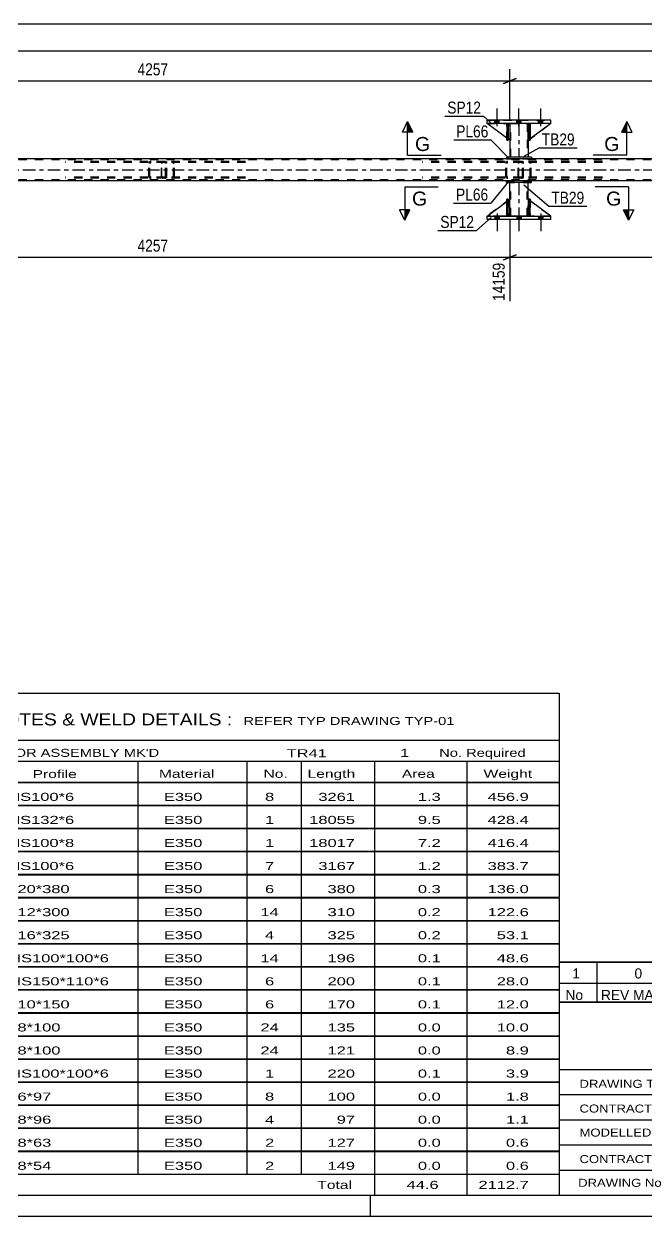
# Model space of a CAD drawing. Header units: millimetres. Extents: x 0 to 841, y 0 to 594.
# Drawn here: x 548.3 to 696.8, y 0 to 284.4 of the extents above; entities that cross this region are included whole.
import ezdxf

# ---------------------------------------------------------------- set-up
doc = ezdxf.new("R2010")
doc.units = ezdxf.units.MM
doc.linetypes.add('DXK_LINE_DOT2', pattern=[3.9198, 1.9599, -1.9599])
doc.linetypes.add('DXK_LINE_DOT3', pattern=[5.9187, 2.979, -0.9799, 0.9799, -0.9799])
doc.styles.add('Arial', font='ARIAL.TTF', dxfattribs={"height": 0.2})
doc.styles.add('Arial Narrow', font='ARIALN.TTF', dxfattribs={"height": 0.2})

# ---------------------------------------------------------------- blocks, each defined once
blk = doc.blocks.new('Unknown-247343380-1135 - 18088')
at = {"color": 5, "linetype": 'Continuous'}
for p, q in [((5, 5), (836, 5)), ((631, 0), (631, 5)), ((0, 0), (841, 0))]:
    blk.add_line(p, q, dxfattribs=at)
blk = doc.blocks.new('Part-247343380-4168 - 4156')
at = {"color": 7, "linetype": 'DXK_LINE_DOT2'}
for p, q in [((581.89, 251.59), (558.27, 251.59)), ((581.89, 251.35), (558.27, 251.35)), ((578.19, 251.29), (578.15, 251.11)), ((578.15, 248.07), (578.15, 251.11)), ((578.4, 251.11), (578.42, 251.2)), ((578.4, 248.07), (578.4, 251.11)), ((578.42, 251.2), (578.48, 251.28)), ((578.66, 251.59), (578.46, 251.55)), ((578.48, 251.28), (578.56, 251.33)), ((578.56, 251.33), (578.66, 251.35)), ((582.09, 251.55), (581.89, 251.59)), ((581.89, 251.35), (581.99, 251.33)), ((581.99, 251.33), (582.07, 251.28)), ((582.07, 251.28), (582.13, 251.2)), ((582.13, 251.2), (582.15, 251.11)), ((582.15, 248.07), (582.15, 251.11)), ((582.41, 251.11), (582.37, 251.29)), ((582.41, 248.07), (582.41, 251.11)), ((581.89, 247.83), (558.27, 247.83)), ((581.89, 247.59), (558.27, 247.59)), ((578.15, 248.07), (578.19, 247.89)), ((578.42, 247.98), (578.4, 248.07)), ((578.48, 247.9), (578.42, 247.98)), ((578.46, 247.63), (578.66, 247.59)), ((578.56, 247.85), (578.48, 247.9)), ((578.66, 247.83), (578.56, 247.85)), ((581.99, 247.85), (581.89, 247.83)), ((581.89, 247.59), (582.09, 247.63)), ((582.07, 247.9), (581.99, 247.85)), ((582.13, 247.98), (582.07, 247.9)), ((582.15, 248.07), (582.13, 247.98)), ((582.37, 247.89), (582.41, 248.07))]:
    blk.add_line(p, q, dxfattribs=at)
for centre, start, end in [((578.64, 251.09), 110.7583, 155.68), ((581.91, 251.09), 24.32, 69.2417), ((578.64, 248.09), 204.32, 249.2417), ((581.91, 248.09), 290.7583, 335.68)]:
    blk.add_arc(centre, 0.496, start, end, dxfattribs=at)
blk = doc.blocks.new('Part-247343380-4354 - 4156')
at = {"color": 7, "linetype": 'DXK_LINE_DOT2'}
for p, q in [((664.23, 256.63), (658.83, 260.63)), ((658.83, 260.63), (663.63, 260.63)), ((663.63, 260.63), (664.23, 260.03)), ((664.23, 260.03), (664.23, 256.63))]:
    blk.add_line(p, q, dxfattribs=at)
blk = doc.blocks.new('Part-247343380-4169 - 4156')
at = {"color": 7, "linetype": 'DXK_LINE_DOT2'}
for p, q in [((581.16, 251.29), (581.14, 251.11)), ((581.14, 248.07), (581.14, 251.11)), ((581.22, 251.45), (581.16, 251.29)), ((581.31, 251.55), (581.22, 251.45)), ((581.28, 251.11), (581.29, 251.2)), ((581.28, 248.07), (581.28, 251.11)), ((581.29, 251.2), (581.32, 251.28)), ((581.41, 251.59), (581.31, 251.55)), ((581.32, 251.28), (581.36, 251.33)), ((581.36, 251.33), (581.41, 251.35)), ((601.21, 251.59), (581.41, 251.59)), ((601.21, 251.35), (581.41, 251.35)), ((582.41, 251.35), (582.41, 251.59)), ((583.94, 251.55), (583.75, 251.59)), ((583.75, 251.35), (583.84, 251.33)), ((583.84, 251.33), (583.93, 251.28)), ((583.93, 251.28), (583.98, 251.2)), ((583.98, 251.2), (584, 251.11)), ((584, 248.07), (584, 251.11)), ((584.25, 251.11), (584.21, 251.29)), ((584.25, 248.07), (584.25, 251.11)), ((581.14, 248.07), (581.16, 247.89)), ((581.16, 247.89), (581.22, 247.73)), ((581.22, 247.73), (581.31, 247.63)), ((581.29, 247.98), (581.28, 248.07)), ((581.32, 247.9), (581.29, 247.98)), ((581.31, 247.63), (581.41, 247.59)), ((581.36, 247.85), (581.32, 247.9)), ((581.41, 247.83), (581.36, 247.85)), ((601.21, 247.83), (581.41, 247.83)), ((601.21, 247.59), (581.41, 247.59)), ((582.41, 247.59), (582.41, 247.83)), ((583.84, 247.85), (583.75, 247.83)), ((583.75, 247.59), (583.94, 247.63)), ((583.93, 247.9), (583.84, 247.85)), ((583.98, 247.98), (583.93, 247.9)), ((584, 248.07), (583.98, 247.98)), ((584.21, 247.89), (584.25, 248.07))]:
    blk.add_line(p, q, dxfattribs=at)
for centre, start, end in [((583.76, 251.1), 23.8494, 68.8059), ((583.76, 248.09), 291.1941, 336.1506)]:
    blk.add_arc(centre, 0.492, start, end, dxfattribs=at)
blk = doc.blocks.new('Part-247343380-4170 - 4156')
at = {"color": 7, "linetype": 'DXK_LINE_DOT2'}
for p, q in [((667.03, 251.59), (643.4, 251.59)), ((667.03, 251.35), (643.4, 251.35)), ((663.32, 251.29), (663.28, 251.11)), ((663.28, 248.07), (663.28, 251.11)), ((663.54, 251.11), (663.56, 251.2)), ((663.54, 248.07), (663.54, 251.11)), ((663.56, 251.2), (663.61, 251.28)), ((663.79, 251.59), (663.6, 251.55)), ((663.61, 251.28), (663.7, 251.33)), ((663.7, 251.33), (663.79, 251.35)), ((667.22, 251.55), (667.03, 251.59)), ((667.03, 251.35), (667.13, 251.33)), ((667.13, 251.33), (667.21, 251.28)), ((667.21, 251.28), (667.26, 251.2)), ((667.26, 251.2), (667.28, 251.11)), ((667.28, 248.07), (667.28, 251.11)), ((667.54, 251.11), (667.5, 251.29)), ((667.54, 248.07), (667.54, 251.11)), ((667.03, 247.83), (643.4, 247.83)), ((667.03, 247.59), (643.4, 247.59)), ((663.28, 248.07), (663.32, 247.89)), ((663.56, 247.98), (663.54, 248.07)), ((663.61, 247.9), (663.56, 247.98)), ((663.6, 247.63), (663.79, 247.59)), ((663.7, 247.85), (663.61, 247.9)), ((663.79, 247.83), (663.7, 247.85)), ((667.13, 247.85), (667.03, 247.83)), ((667.03, 247.59), (667.22, 247.63)), ((667.21, 247.9), (667.13, 247.85)), ((667.26, 247.98), (667.21, 247.9)), ((667.28, 248.07), (667.26, 247.98)), ((667.5, 247.89), (667.54, 248.07))]:
    blk.add_line(p, q, dxfattribs=at)
for centre, start, end in [((663.77, 251.09), 110.7583, 155.68), ((667.05, 251.09), 24.32, 69.2417), ((663.77, 248.09), 204.32, 249.2417), ((667.05, 248.09), 290.7583, 335.68)]:
    blk.add_arc(centre, 0.496, start, end, dxfattribs=at)
blk = doc.blocks.new('Part-247343380-4364 - 4156')
at = {"color": 2, "linetype": 'Continuous'}
for p, q in [((658.83, 238.55), (658.83, 238.55)), ((658.83, 237.75), (658.83, 238.55)), ((658.83, 238.55), (674.03, 238.55)), ((658.83, 237.75), (658.83, 237.75)), ((674.03, 237.75), (658.83, 237.75)), ((674.03, 238.55), (674.03, 238.55)), ((674.03, 237.75), (674.03, 238.55)), ((674.03, 237.75), (674.03, 237.75))]:
    blk.add_line(p, q, dxfattribs=at)
at = {"color": 7, "linetype": 'DXK_LINE_DOT2'}
for p, q in [((674.03, 238.55), (658.83, 238.55)), ((674.03, 237.75), (658.83, 237.75))]:
    blk.add_line(p, q, dxfattribs=at)
blk = doc.blocks.new('Part-247343380-4171 - 4156')
at = {"color": 7, "linetype": 'DXK_LINE_DOT2'}
for p, q in [((666.3, 251.29), (666.28, 251.11)), ((666.28, 248.07), (666.28, 251.11)), ((666.36, 251.45), (666.3, 251.29)), ((666.44, 251.55), (666.36, 251.45)), ((666.41, 251.11), (666.42, 251.2)), ((666.41, 248.07), (666.41, 251.11)), ((666.42, 251.2), (666.45, 251.28)), ((666.55, 251.59), (666.44, 251.55)), ((666.45, 251.28), (666.5, 251.33)), ((666.5, 251.33), (666.55, 251.35)), ((686.34, 251.59), (666.55, 251.59)), ((686.34, 251.35), (666.55, 251.35)), ((667.54, 251.35), (667.54, 251.59)), ((669.07, 251.55), (668.88, 251.59)), ((668.88, 251.35), (668.98, 251.33)), ((668.98, 251.33), (669.06, 251.28)), ((669.06, 251.28), (669.11, 251.2)), ((669.11, 251.2), (669.13, 251.11)), ((669.13, 248.07), (669.13, 251.11)), ((669.38, 251.11), (669.35, 251.29)), ((669.38, 248.07), (669.38, 251.11)), ((666.28, 248.07), (666.3, 247.89)), ((666.3, 247.89), (666.36, 247.73)), ((666.36, 247.73), (666.44, 247.63)), ((666.42, 247.98), (666.41, 248.07)), ((666.45, 247.9), (666.42, 247.98)), ((666.44, 247.63), (666.55, 247.59)), ((666.5, 247.85), (666.45, 247.9)), ((666.55, 247.83), (666.5, 247.85)), ((686.34, 247.83), (666.55, 247.83)), ((686.34, 247.59), (666.55, 247.59)), ((667.54, 247.59), (667.54, 247.83)), ((668.98, 247.85), (668.88, 247.83)), ((668.88, 247.59), (669.07, 247.63)), ((669.06, 247.9), (668.98, 247.85)), ((669.11, 247.98), (669.06, 247.9)), ((669.13, 248.07), (669.11, 247.98)), ((669.35, 247.89), (669.38, 248.07))]:
    blk.add_line(p, q, dxfattribs=at)
for centre, start, end in [((668.9, 251.1), 23.8494, 68.8059), ((668.9, 248.09), 291.1941, 336.1506)]:
    blk.add_arc(centre, 0.492, start, end, dxfattribs=at)
blk = doc.blocks.new('Part-247343380-4352 - 4156')
at = {"color": 7, "linetype": 'DXK_LINE_DOT2'}
for p, q in [((669.23, 260.63), (668.63, 260.03)), ((668.63, 256.63), (674.03, 260.63)), ((668.63, 260.03), (669.23, 260.63)), ((668.63, 260.03), (668.63, 256.63)), ((668.63, 260.03), (668.63, 260.03)), ((668.63, 260.03), (668.63, 256.63)), ((674.03, 260.63), (669.23, 260.63))]:
    blk.add_line(p, q, dxfattribs=at)
blk = doc.blocks.new('Bolt-247343380-4400 - 4156')
at = {"linetype": 'Continuous'}
for points in [[(660.71, 237.75), (661.75, 237.75), (661.75, 238.55), (660.71, 238.55)], [(660.71, 237.75), (661.75, 237.75), (661.75, 238.55), (660.71, 238.55)], [(660.71, 237.75), (661.75, 237.75), (661.75, 238.55), (660.71, 238.55)], [(665.91, 237.75), (666.95, 237.75), (666.95, 238.55), (665.91, 238.55)], [(665.91, 237.75), (666.95, 237.75), (666.95, 238.55), (665.91, 238.55)], [(671.11, 237.75), (672.15, 237.75), (672.15, 238.55), (671.11, 238.55)], [(671.11, 237.75), (672.15, 237.75), (672.15, 238.55), (671.11, 238.55)], [(671.11, 237.75), (672.15, 237.75), (672.15, 238.55), (671.11, 238.55)]]:
    blk.add_hatch(color=1, dxfattribs=at).paths.add_polyline_path(points)
at = {"color": 1, "linetype": 'Continuous'}
for p, q in [((661.23, 239.15), (661.23, 234.95)), ((661.23, 239.15), (661.23, 234.95)), ((661.23, 239.15), (661.23, 234.95)), ((666.43, 239.15), (666.43, 234.95)), ((666.43, 239.15), (666.43, 234.95)), ((671.63, 239.15), (671.63, 234.95)), ((671.63, 239.15), (671.63, 234.95)), ((671.63, 239.15), (671.63, 234.95)), ((660.71, 238.55), (660.71, 237.75)), ((660.71, 238.55), (660.71, 237.75)), ((660.71, 238.55), (660.71, 237.75)), ((661.75, 238.55), (661.75, 237.75)), ((661.75, 238.55), (661.75, 237.75)), ((661.75, 238.55), (661.75, 237.75)), ((665.91, 238.55), (665.91, 237.75)), ((665.91, 238.55), (665.91, 237.75)), ((666.95, 238.55), (666.95, 237.75)), ((666.95, 238.55), (666.95, 237.75)), ((671.11, 238.55), (671.11, 237.75)), ((671.11, 238.55), (671.11, 237.75)), ((671.11, 238.55), (671.11, 237.75)), ((672.15, 238.55), (672.15, 237.75)), ((672.15, 238.55), (672.15, 237.75)), ((672.15, 238.55), (672.15, 237.75))]:
    blk.add_line(p, q, dxfattribs=at)
blk = doc.blocks.new('Part-247343380-4311 - 4156')
at = {"color": 2, "linetype": 'Continuous'}
for p, q in [((664.23, 242.55), (664.23, 246.55)), ((668.63, 242.55), (668.63, 246.55)), ((664.23, 238.55), (664.23, 239.15)), ((668.63, 239.15), (668.63, 238.55))]:
    blk.add_line(p, q, dxfattribs=at)
at = {"color": 7, "linetype": 'DXK_LINE_DOT2'}
for p, q in [((668.63, 246.55), (664.23, 246.55)), ((664.47, 238.55), (664.47, 246.55)), ((668.39, 238.55), (668.39, 246.55)), ((664.23, 239.15), (664.23, 242.55)), ((668.63, 239.15), (668.63, 242.55)), ((668.63, 238.55), (664.23, 238.55))]:
    blk.add_line(p, q, dxfattribs=at)
at = {"color": 7, "linetype": 'DXK_LINE_DOT3'}
blk.add_line((666.43, 246.55), (666.43, 238.55), dxfattribs=at)
blk = doc.blocks.new('Part-247343380-4316 - 4156')
at = {"color": 2, "linetype": 'Continuous'}
for p, q in [((663.43, 246.55), (663.43, 246.95)), ((669.43, 246.95), (663.43, 246.95)), ((663.43, 246.55), (663.43, 246.55)), ((669.43, 246.55), (663.43, 246.55)), ((669.43, 246.55), (669.43, 246.95)), ((669.43, 246.55), (669.43, 246.55))]:
    blk.add_line(p, q, dxfattribs=at)
at = {"color": 7, "linetype": 'DXK_LINE_DOT2'}
for p, q in [((663.43, 246.95), (669.43, 246.95)), ((663.43, 246.55), (669.43, 246.55))]:
    blk.add_line(p, q, dxfattribs=at)
blk = doc.blocks.new('Part-247343380-4321 - 4156')
at = {"color": 2, "linetype": 'Continuous'}
for p, q in [((663.43, 252.63), (663.43, 252.23)), ((669.43, 252.63), (663.43, 252.63)), ((663.43, 252.23), (663.43, 252.23)), ((669.43, 252.23), (663.43, 252.23)), ((669.43, 252.63), (669.43, 252.23)), ((669.43, 252.23), (669.43, 252.23))]:
    blk.add_line(p, q, dxfattribs=at)
at = {"color": 7, "linetype": 'DXK_LINE_DOT2'}
for p, q in [((669.43, 252.63), (663.43, 252.63)), ((663.43, 252.23), (669.43, 252.23))]:
    blk.add_line(p, q, dxfattribs=at)
blk = doc.blocks.new('Part-247343380-4326 - 4156')
at = {"color": 2, "linetype": 'Continuous'}
for p, q in [((664.23, 260.63), (664.23, 260.03)), ((668.63, 260.63), (668.63, 260.03)), ((664.23, 256.63), (664.23, 252.63)), ((668.63, 256.63), (668.63, 252.63))]:
    blk.add_line(p, q, dxfattribs=at)
at = {"color": 7, "linetype": 'DXK_LINE_DOT2'}
for p, q in [((664.23, 260.63), (668.63, 260.63)), ((664.23, 260.03), (664.23, 256.63)), ((664.47, 252.63), (664.47, 260.63)), ((668.39, 260.63), (668.39, 252.63)), ((668.63, 260.03), (668.63, 256.63)), ((668.63, 252.63), (664.23, 252.63))]:
    blk.add_line(p, q, dxfattribs=at)
at = {"color": 7, "linetype": 'DXK_LINE_DOT3'}
blk.add_line((666.43, 260.63), (666.43, 252.63), dxfattribs=at)
blk = doc.blocks.new('Part-247343380-4327 - 4156')
at = {"color": 2, "linetype": 'Continuous'}
for p, q in [((668.76, 238.55), (668.76, 242.55)), ((668.76, 242.55), (669.08, 242.55)), ((669.08, 238.55), (669.08, 242.55)), ((668.76, 238.55), (668.76, 238.55)), ((669.08, 238.55), (668.76, 238.55))]:
    blk.add_line(p, q, dxfattribs=at)
at = {"color": 7, "linetype": 'DXK_LINE_DOT2'}
for p, q in [((668.76, 242.55), (668.76, 239.15)), ((669.08, 239.15), (669.08, 242.55)), ((668.76, 239.15), (668.76, 238.55)), ((668.76, 239.15), (669.08, 239.15)), ((669.08, 238.55), (669.08, 239.15)), ((669.08, 238.55), (669.08, 238.55))]:
    blk.add_line(p, q, dxfattribs=at)
blk = doc.blocks.new('Part-247343380-4328 - 4156')
at = {"color": 2, "linetype": 'Continuous'}
for p, q in [((663.56, 238.55), (663.56, 242.55)), ((663.56, 242.55), (663.88, 242.55)), ((663.88, 238.55), (663.88, 242.55)), ((663.56, 238.55), (663.56, 238.55)), ((663.88, 238.55), (663.56, 238.55))]:
    blk.add_line(p, q, dxfattribs=at)
at = {"color": 7, "linetype": 'DXK_LINE_DOT2'}
for p, q in [((663.56, 242.55), (663.56, 239.15)), ((663.88, 239.15), (663.88, 242.55)), ((663.56, 239.15), (663.56, 238.55)), ((663.56, 239.15), (663.88, 239.15)), ((663.88, 238.55), (663.88, 239.15)), ((663.88, 238.55), (663.88, 238.55))]:
    blk.add_line(p, q, dxfattribs=at)
blk = doc.blocks.new('Part-247343380-4329 - 4156')
at = {"color": 7, "linetype": 'DXK_LINE_DOT2'}
for p, q in [((669.08, 242.55), (668.76, 242.55)), ((668.76, 239.15), (668.76, 242.55)), ((668.76, 242.46), (668.76, 238.55)), ((669.08, 242.55), (669.08, 239.15)), ((669.08, 238.55), (669.08, 242.55)), ((669.08, 239.15), (668.76, 239.15)), ((668.76, 238.55), (668.76, 239.15)), ((669.08, 239.15), (669.08, 238.55)), ((669.08, 238.55), (668.76, 238.55)), ((669.08, 238.55), (669.08, 238.55))]:
    blk.add_line(p, q, dxfattribs=at)
blk = doc.blocks.new('Part-247343380-4330 - 4156')
at = {"color": 7, "linetype": 'DXK_LINE_DOT2'}
for p, q in [((663.88, 242.55), (663.56, 242.55)), ((663.56, 239.15), (663.56, 242.55)), ((663.56, 238.55), (663.56, 242.55)), ((663.88, 242.55), (663.88, 239.15)), ((663.88, 238.55), (663.88, 242.55)), ((663.88, 239.15), (663.56, 239.15)), ((663.56, 238.55), (663.56, 239.15)), ((663.88, 239.15), (663.88, 238.55)), ((663.88, 238.55), (663.56, 238.55)), ((663.88, 238.55), (663.88, 238.55))]:
    blk.add_line(p, q, dxfattribs=at)
blk = doc.blocks.new('Part-247343380-4333 - 4156')
at = {"color": 2, "linetype": 'Continuous'}
for p, q in [((668.63, 242.55), (668.63, 242.55)), ((668.63, 242.55), (668.63, 239.15)), ((668.76, 242.46), (668.63, 242.55)), ((674.03, 238.55), (669.08, 242.22)), ((668.63, 239.15), (668.63, 239.15)), ((668.76, 239.03), (668.63, 239.15)), ((669.23, 238.55), (669.08, 238.71))]:
    blk.add_line(p, q, dxfattribs=at)
at = {"color": 7, "linetype": 'DXK_LINE_DOT2'}
for p, q in [((668.63, 239.15), (668.63, 242.55)), ((669.08, 242.22), (668.76, 242.46)), ((669.23, 238.55), (668.63, 239.15)), ((669.08, 238.71), (668.76, 239.03)), ((674.03, 238.55), (669.23, 238.55)), ((674.03, 238.55), (674.03, 238.55))]:
    blk.add_line(p, q, dxfattribs=at)
blk = doc.blocks.new('Part-247343380-4336 - 4156')
at = {"color": 7, "linetype": 'DXK_LINE_DOT2'}
for p, q in [((668.63, 239.15), (668.63, 242.55)), ((668.63, 242.55), (674.03, 238.55)), ((668.63, 242.55), (668.63, 239.15)), ((669.23, 238.55), (668.63, 239.15)), ((668.63, 239.15), (668.63, 239.15)), ((668.63, 239.15), (669.23, 238.55)), ((674.03, 238.55), (669.23, 238.55))]:
    blk.add_line(p, q, dxfattribs=at)
blk = doc.blocks.new('Part-247343380-4339 - 4156')
at = {"color": 2, "linetype": 'Continuous'}
for p, q in [((658.83, 238.55), (663.56, 242.05)), ((664.23, 242.55), (663.88, 242.29)), ((664.23, 239.15), (664.23, 242.55)), ((664.23, 239.15), (663.88, 238.8))]:
    blk.add_line(p, q, dxfattribs=at)
at = {"color": 7, "linetype": 'DXK_LINE_DOT2'}
for p, q in [((663.88, 242.29), (663.56, 242.05)), ((663.63, 238.55), (658.83, 238.55)), ((663.88, 238.8), (663.63, 238.55))]:
    blk.add_line(p, q, dxfattribs=at)
blk = doc.blocks.new('Part-247343380-4342 - 4156')
at = {"color": 7, "linetype": 'DXK_LINE_DOT2'}
for p, q in [((664.23, 242.55), (658.83, 238.55)), ((664.23, 239.15), (664.23, 242.55)), ((663.63, 238.55), (664.23, 239.15)), ((658.83, 238.55), (663.63, 238.55))]:
    blk.add_line(p, q, dxfattribs=at)
blk = doc.blocks.new('Part-247343380-4343 - 4156')
at = {"color": 2, "linetype": 'Continuous'}
for p, q in [((669.08, 260.63), (668.76, 260.63)), ((668.76, 260.63), (668.76, 256.63)), ((669.08, 260.63), (669.08, 260.63)), ((669.08, 260.63), (669.08, 256.63)), ((669.08, 256.63), (668.76, 256.63))]:
    blk.add_line(p, q, dxfattribs=at)
at = {"color": 7, "linetype": 'DXK_LINE_DOT2'}
for p, q in [((668.76, 260.03), (668.76, 260.63)), ((668.76, 260.63), (668.76, 260.63)), ((669.08, 260.03), (668.76, 260.03)), ((668.76, 260.03), (668.76, 256.63)), ((669.08, 260.03), (669.08, 260.63)), ((669.08, 260.63), (669.08, 260.63)), ((669.08, 260.63), (669.08, 260.63)), ((669.08, 256.63), (669.08, 260.03))]:
    blk.add_line(p, q, dxfattribs=at)
blk = doc.blocks.new('Part-247343380-4344 - 4156')
at = {"color": 2, "linetype": 'Continuous'}
for p, q in [((663.88, 260.63), (663.56, 260.63)), ((663.56, 260.63), (663.56, 256.63)), ((663.88, 260.63), (663.88, 260.63)), ((663.88, 260.63), (663.88, 256.63)), ((663.88, 256.63), (663.56, 256.63))]:
    blk.add_line(p, q, dxfattribs=at)
at = {"color": 7, "linetype": 'DXK_LINE_DOT2'}
for p, q in [((663.56, 260.03), (663.56, 260.63)), ((663.56, 260.63), (663.56, 260.63)), ((663.88, 260.03), (663.56, 260.03)), ((663.56, 260.03), (663.56, 256.63)), ((663.88, 260.03), (663.88, 260.63)), ((663.88, 260.63), (663.88, 260.63)), ((663.88, 260.63), (663.88, 260.63)), ((663.88, 256.63), (663.88, 260.03))]:
    blk.add_line(p, q, dxfattribs=at)
blk = doc.blocks.new('Part-247343380-4345 - 4156')
at = {"color": 7, "linetype": 'DXK_LINE_DOT2'}
for p, q in [((668.76, 260.03), (668.76, 260.63)), ((668.76, 260.63), (668.76, 260.63)), ((668.76, 260.63), (668.76, 256.63)), ((669.08, 260.63), (668.76, 260.63)), ((668.76, 256.63), (668.76, 260.03)), ((668.76, 260.03), (669.08, 260.03)), ((669.08, 260.03), (669.08, 260.63)), ((669.08, 256.63), (669.08, 260.63)), ((669.08, 260.03), (669.08, 256.63)), ((668.76, 256.63), (669.08, 256.63))]:
    blk.add_line(p, q, dxfattribs=at)
blk = doc.blocks.new('Part-247343380-4346 - 4156')
at = {"color": 7, "linetype": 'DXK_LINE_DOT2'}
for p, q in [((663.56, 260.03), (663.56, 260.63)), ((663.56, 260.63), (663.56, 260.63)), ((663.56, 260.63), (663.56, 256.63)), ((663.88, 260.63), (663.56, 260.63)), ((663.56, 256.63), (663.56, 260.03)), ((663.56, 260.03), (663.88, 260.03)), ((663.88, 260.03), (663.88, 260.63)), ((663.88, 256.63), (663.88, 260.63)), ((663.88, 260.03), (663.88, 256.63)), ((663.56, 256.63), (663.88, 256.63))]:
    blk.add_line(p, q, dxfattribs=at)
blk = doc.blocks.new('Part-247343380-4349 - 4156')
at = {"color": 7, "linetype": 'DXK_LINE_DOT2'}
for p, q in [((668.63, 260.03), (669.23, 260.63)), ((668.63, 256.63), (668.63, 260.03)), ((669.08, 260.48), (668.76, 260.16)), ((674.03, 260.63), (669.23, 260.63)), ((674.03, 260.63), (674.03, 260.63)), ((674.03, 260.63), (674.03, 260.63)), ((669.08, 256.96), (668.76, 256.73))]:
    blk.add_line(p, q, dxfattribs=at)
at = {"color": 2, "linetype": 'Continuous'}
for p, q in [((668.76, 260.16), (668.63, 260.03)), ((668.63, 260.03), (668.63, 256.63)), ((668.63, 260.03), (668.63, 260.03)), ((669.23, 260.63), (669.08, 260.48)), ((674.03, 260.63), (669.08, 256.96)), ((668.76, 256.73), (668.63, 256.63))]:
    blk.add_line(p, q, dxfattribs=at)
blk = doc.blocks.new('Part-247343380-4353 - 4156')
at = {"color": 2, "linetype": 'Continuous'}
for p, q in [((663.56, 257.13), (658.83, 260.63)), ((663.88, 260.39), (664.23, 260.03)), ((664.23, 260.03), (664.23, 256.63)), ((664.23, 256.63), (663.88, 256.89))]:
    blk.add_line(p, q, dxfattribs=at)
at = {"color": 7, "linetype": 'DXK_LINE_DOT2'}
for p, q in [((658.83, 260.63), (663.63, 260.63)), ((658.83, 260.63), (658.83, 260.63)), ((663.63, 260.63), (663.88, 260.39)), ((663.88, 256.89), (663.56, 257.13))]:
    blk.add_line(p, q, dxfattribs=at)
blk = doc.blocks.new('Part-247343380-4359 - 4156')
at = {"color": 2, "linetype": 'Continuous'}
for p, q in [((658.83, 261.43), (658.83, 261.43)), ((658.83, 260.63), (658.83, 261.43)), ((674.03, 261.43), (658.83, 261.43)), ((658.83, 260.63), (658.83, 260.63)), ((674.03, 260.63), (658.83, 260.63)), ((674.03, 261.43), (674.03, 261.43)), ((674.03, 260.63), (674.03, 261.43)), ((674.03, 260.63), (674.03, 260.63))]:
    blk.add_line(p, q, dxfattribs=at)
at = {"color": 7, "linetype": 'DXK_LINE_DOT2'}
for p, q in [((658.83, 261.43), (674.03, 261.43)), ((674.03, 260.63), (658.83, 260.63))]:
    blk.add_line(p, q, dxfattribs=at)
blk = doc.blocks.new('Part-247343380-4369 - 4156')
at = {"color": 7, "linetype": 'DXK_LINE_DOT2'}
for p, q in [((760.67, 251.99), (97.93, 251.99)), ((760.67, 247.19), (97.93, 247.19)), ((669.43, 246.95), (663.43, 246.95))]:
    blk.add_line(p, q, dxfattribs=at)
at = {"color": 2, "linetype": 'Continuous'}
for p, q in [((760.67, 252.23), (243.75, 252.23)), ((663.43, 246.95), (499.16, 246.95)), ((760.67, 246.95), (669.43, 246.95))]:
    blk.add_line(p, q, dxfattribs=at)
at = {"color": 7, "linetype": 'DXK_LINE_DOT3'}
blk.add_line((98.27, 249.59), (760.67, 249.59), dxfattribs=at)
blk = doc.blocks.new('Bolt-247343380-4399 - 4156')
at = {"linetype": 'Continuous'}
for points in [[(661.75, 261.43), (660.71, 261.43), (660.71, 260.63), (661.75, 260.63)], [(661.75, 261.43), (660.71, 261.43), (660.71, 260.63), (661.75, 260.63)], [(661.75, 261.43), (660.71, 261.43), (660.71, 260.63), (661.75, 260.63)], [(666.95, 261.43), (665.91, 261.43), (665.91, 260.63), (666.95, 260.63)], [(666.95, 261.43), (665.91, 261.43), (665.91, 260.63), (666.95, 260.63)], [(672.15, 261.43), (671.11, 261.43), (671.11, 260.63), (672.15, 260.63)], [(672.15, 261.43), (671.11, 261.43), (671.11, 260.63), (672.15, 260.63)], [(672.15, 261.43), (671.11, 261.43), (671.11, 260.63), (672.15, 260.63)]]:
    blk.add_hatch(color=1, dxfattribs=at).paths.add_polyline_path(points)
at = {"color": 1, "linetype": 'Continuous'}
for p, q in [((661.23, 260.03), (661.23, 264.23)), ((661.23, 260.03), (661.23, 264.23)), ((661.23, 260.03), (661.23, 264.23)), ((666.43, 260.03), (666.43, 264.23)), ((666.43, 260.03), (666.43, 264.23)), ((671.63, 260.03), (671.63, 264.23)), ((671.63, 260.03), (671.63, 264.23)), ((671.63, 260.03), (671.63, 264.23)), ((660.71, 260.63), (660.71, 261.43)), ((660.71, 260.63), (660.71, 261.43)), ((660.71, 260.63), (660.71, 261.43)), ((661.75, 260.63), (661.75, 261.43)), ((661.75, 260.63), (661.75, 261.43)), ((661.75, 260.63), (661.75, 261.43)), ((665.91, 260.63), (665.91, 261.43)), ((665.91, 260.63), (665.91, 261.43)), ((666.95, 260.63), (666.95, 261.43)), ((666.95, 260.63), (666.95, 261.43)), ((671.11, 260.63), (671.11, 261.43)), ((671.11, 260.63), (671.11, 261.43)), ((671.11, 260.63), (671.11, 261.43)), ((672.15, 260.63), (672.15, 261.43)), ((672.15, 260.63), (672.15, 261.43)), ((672.15, 260.63), (672.15, 261.43))]:
    blk.add_line(p, q, dxfattribs=at)
blk = doc.blocks.new('StraightDimension-247343380-4450 - 4156')
at = {"color": 7, "linetype": 'Continuous'}
for p, q in [((664.23, 261.63), (664.23, 273.62)), ((772.77, 253.23), (772.77, 273.62)), ((665.73, 271.37), (662.73, 270.17)), ((664.23, 270.77), (772.77, 270.77)), ((771.27, 270.17), (774.27, 271.37))]:
    blk.add_line(p, q, dxfattribs=at)
at = {"color": 0}
blk.add_wipeout([(722.76, 271.52), (722.76, 275.72), (714.25, 275.72), (714.25, 271.52)], dxfattribs=at)
at = {"color": 3, "style": 'Arial Narrow'}
blk.add_text('3896', height=2.863, dxfattribs=at).set_placement((714.85, 272.12))
blk = doc.blocks.new('StraightDimension-247343380-4443 - 4156')
at = {"color": 7, "linetype": 'Continuous'}
blk.add_line((96.63, 284.4), (773.41, 284.4), dxfattribs=at)
blk = doc.blocks.new('StraightDimension-247343380-4471 - 4156')
at = {"color": 7, "linetype": 'Continuous'}
for p, q in [((664.23, 261.63), (664.23, 273.62)), ((493.96, 270.77), (664.23, 270.77)), ((662.73, 270.17), (665.73, 271.37))]:
    blk.add_line(p, q, dxfattribs=at)
at = {"color": 0}
blk.add_wipeout([(583.35, 271.52), (583.35, 275.72), (574.84, 275.72), (574.84, 271.52)], dxfattribs=at)
at = {"color": 3, "style": 'Arial Narrow'}
blk.add_text('4257', height=2.863, dxfattribs=at).set_placement((575.44, 272.12))
blk = doc.blocks.new('StraightDimension-247343380-4480 - 4156')
at = {"color": 7, "linetype": 'Continuous'}
for p, q in [((664.23, 237.55), (664.23, 218.28)), ((493.96, 228.72), (664.23, 228.72)), ((662.73, 228.12), (665.73, 229.32))]:
    blk.add_line(p, q, dxfattribs=at)
at = {"color": 0}
blk.add_wipeout([(583.35, 229.47), (583.35, 233.67), (574.84, 233.67), (574.84, 229.47)], dxfattribs=at)
at = {"color": 0, "linetype": 'Continuous'}
blk.add_wipeout([(663.63, 228.02), (659.43, 228.02), (659.43, 217.68), (663.63, 217.68)], dxfattribs=at)
at = {"color": 3, "style": 'Arial Narrow'}
blk.add_text('4257', height=2.863, dxfattribs=at).set_placement((575.44, 230.07))
at = {"color": 3, "linetype": 'Continuous', "style": 'Arial Narrow'}
blk.add_text('14159', height=2.863, rotation=90.0002, dxfattribs=at).set_placement((663.03, 218.28))
blk = doc.blocks.new('StraightDimension-247343380-4486 - 4156')
at = {"color": 7, "linetype": 'Continuous'}
for p, q in [((772.77, 245.95), (772.77, 218.28)), ((664.23, 237.55), (664.23, 218.28)), ((665.73, 229.32), (662.73, 228.12)), ((664.23, 228.72), (772.77, 228.72)), ((771.27, 228.12), (774.27, 229.32))]:
    blk.add_line(p, q, dxfattribs=at)
at = {"color": 0}
blk.add_wipeout([(722.76, 229.47), (722.76, 233.67), (714.25, 233.67), (714.25, 229.47)], dxfattribs=at)
at = {"color": 0, "linetype": 'Continuous'}
blk.add_wipeout([(772.17, 228.02), (767.97, 228.02), (767.97, 217.68), (772.17, 217.68)], dxfattribs=at)
at = {"color": 3, "style": 'Arial Narrow'}
blk.add_text('3896', height=2.863, dxfattribs=at).set_placement((714.85, 230.07))
at = {"color": 3, "linetype": 'Continuous', "style": 'Arial Narrow'}
blk.add_text('18055', height=2.863, rotation=90.0002, dxfattribs=at).set_placement((771.57, 218.28))
blk = doc.blocks.new('StraightDimension-247343380-4515 - 4156')
at = {"color": 7, "linetype": 'Continuous'}
blk.add_line((97.26, 278), (772.77, 278), dxfattribs=at)
blk = doc.blocks.new('Unknown-247343380-35598 - 18088')
at = {"color": 7, "linetype": 'Continuous'}
for p, q in [((516, 124.75), (676, 124.75)), ((676, 124.75), (676, 113.5)), ((516, 113.5), (676, 113.5)), ((676, 113.5), (676, 108.5)), ((516, 108.5), (676, 108.5)), ((575.5, 108.5), (575.5, 103.5)), ((601.5, 108.5), (601.5, 103.5)), ((614.5, 108.5), (614.5, 103.5)), ((632, 108.5), (632, 103.5)), ((654, 108.5), (654, 103.5)), ((676, 108.5), (676, 103.5)), ((516, 103.5), (676, 103.5)), ((516, 103.45), (676, 103.45)), ((575.5, 103.5), (575.5, 98)), ((601.5, 103.5), (601.5, 98)), ((614.5, 103.5), (614.5, 98)), ((632, 103.5), (632, 98)), ((654, 103.5), (654, 98)), ((676, 103.45), (676, 98.05)), ((516, 98.05), (676, 98.05)), ((516, 97.95), (676, 97.95)), ((575.5, 98), (575.5, 92.5)), ((601.5, 98), (601.5, 92.5)), ((614.5, 98), (614.5, 92.5)), ((632, 98), (632, 92.5)), ((654, 98), (654, 92.5)), ((676, 97.95), (676, 92.55)), ((516, 92.55), (676, 92.55)), ((516, 92.45), (676, 92.45)), ((575.5, 92.5), (575.5, 87)), ((601.5, 92.5), (601.5, 87)), ((614.5, 92.5), (614.5, 87)), ((632, 92.5), (632, 87)), ((654, 92.5), (654, 87)), ((676, 92.45), (676, 87.05)), ((516, 87.05), (676, 87.05)), ((516, 86.95), (676, 86.95)), ((575.5, 87), (575.5, 81.5)), ((601.5, 87), (601.5, 81.5)), ((614.5, 87), (614.5, 81.5)), ((632, 87), (632, 81.5)), ((654, 87), (654, 81.5)), ((676, 86.95), (676, 81.55)), ((516, 81.55), (676, 81.55)), ((516, 81.45), (676, 81.45)), ((575.5, 81.5), (575.5, 76)), ((601.5, 81.5), (601.5, 76)), ((614.5, 81.5), (614.5, 76)), ((632, 81.5), (632, 76)), ((654, 81.5), (654, 76)), ((676, 81.45), (676, 76.05)), ((516, 76.05), (676, 76.05)), ((516, 75.95), (676, 75.95)), ((575.5, 76), (575.5, 70.5)), ((601.5, 76), (601.5, 70.5)), ((614.5, 76), (614.5, 70.5)), ((632, 76), (632, 70.5)), ((654, 76), (654, 70.5)), ((676, 75.95), (676, 70.55)), ((516, 70.55), (676, 70.55)), ((516, 70.45), (676, 70.45)), ((575.5, 70.5), (575.5, 65)), ((601.5, 70.5), (601.5, 65)), ((614.5, 70.5), (614.5, 65)), ((632, 70.5), (632, 65)), ((654, 70.5), (654, 65)), ((676, 70.45), (676, 65.05)), ((516, 65.05), (676, 65.05)), ((516, 64.95), (676, 64.95)), ((575.5, 65), (575.5, 59.5)), ((601.5, 65), (601.5, 59.5)), ((614.5, 65), (614.5, 59.5)), ((632, 65), (632, 59.5)), ((654, 65), (654, 59.5)), ((676, 64.95), (676, 59.55)), ((516, 59.55), (676, 59.55)), ((516, 59.45), (676, 59.45)), ((575.5, 59.5), (575.5, 54)), ((601.5, 59.5), (601.5, 54)), ((614.5, 59.5), (614.5, 54)), ((632, 59.5), (632, 54)), ((654, 59.5), (654, 54)), ((676, 59.45), (676, 54.05)), ((516, 54.05), (676, 54.05)), ((516, 53.95), (676, 53.95)), ((575.5, 54), (575.5, 48.5)), ((601.5, 54), (601.5, 48.5)), ((614.5, 54), (614.5, 48.5)), ((632, 54), (632, 48.5)), ((654, 54), (654, 48.5)), ((676, 53.95), (676, 48.55)), ((516, 48.55), (676, 48.55)), ((516, 48.45), (676, 48.45)), ((575.5, 48.5), (575.5, 43)), ((601.5, 48.5), (601.5, 43)), ((614.5, 48.5), (614.5, 43)), ((632, 48.5), (632, 43)), ((654, 48.5), (654, 43)), ((676, 48.45), (676, 43.05)), ((516, 43.05), (676, 43.05)), ((516, 42.95), (676, 42.95)), ((575.5, 43), (575.5, 37.5)), ((601.5, 43), (601.5, 37.5)), ((614.5, 43), (614.5, 37.5)), ((632, 43), (632, 37.5)), ((654, 43), (654, 37.5)), ((676, 42.95), (676, 37.55)), ((516, 37.55), (676, 37.55)), ((516, 37.45), (676, 37.45)), ((575.5, 37.5), (575.5, 32)), ((601.5, 37.5), (601.5, 32)), ((614.5, 37.5), (614.5, 32)), ((632, 37.5), (632, 32)), ((654, 37.5), (654, 32)), ((676, 37.45), (676, 32.05)), ((516, 32.05), (676, 32.05)), ((516, 31.95), (676, 31.95)), ((575.5, 32), (575.5, 26.5)), ((601.5, 32), (601.5, 26.5)), ((614.5, 32), (614.5, 26.5)), ((632, 32), (632, 26.5)), ((654, 32), (654, 26.5)), ((676, 31.95), (676, 26.55)), ((516, 26.55), (676, 26.55)), ((516, 26.45), (676, 26.45)), ((575.5, 26.5), (575.5, 21)), ((601.5, 26.5), (601.5, 21)), ((614.5, 26.5), (614.5, 21)), ((632, 26.5), (632, 21)), ((654, 26.5), (654, 21)), ((676, 26.45), (676, 21.05)), ((516, 21.05), (676, 21.05)), ((516, 20.95), (676, 20.95)), ((575.5, 21), (575.5, 15.5)), ((601.5, 21), (601.5, 15.5)), ((614.5, 21), (614.5, 15.5)), ((632, 21), (632, 15.5)), ((654, 21), (654, 15.5)), ((676, 20.95), (676, 15.55)), ((516, 15.55), (676, 15.55)), ((516, 15.45), (676, 15.45)), ((575.5, 15.5), (575.5, 10)), ((601.5, 15.5), (601.5, 10)), ((614.5, 15.5), (614.5, 10)), ((632, 15.5), (632, 10)), ((654, 15.5), (654, 10)), ((676, 15.45), (676, 10.05)), ((516, 10.05), (676, 10.05)), ((516, 10), (676, 10)), ((632, 10), (632, 5)), ((654, 10), (654, 5)), ((676, 10), (676, 5)), ((516, 5), (676, 5))]:
    blk.add_line(p, q, dxfattribs=at)
at = {"color": 7, "style": 'Arial Narrow'}
for s, height, width, p in [('GENERAL NOTES & WELD DETAILS :', 2.8633, 1.4, (517.15, 117.06)), ('REFER TYP DRAWING TYP-01', 1.9089, 1.6, (600.7, 117.16)), ("MATERIAL LIST FOR ASSEMBLY MK'D", 1.9089, 1.6, (517.15, 109.56)), ('TR41', 1.909, 1.794707, (611, 109.47)), ('1', 1.91, 1.794707, (638.08, 109.56)), ('No. Required', 1.9089, 1.6, (647.41, 109.56)), ('Profile', 1.909, 1.7, (550.41, 104.5)), ('Material', 1.909, 1.7, (580.54, 104.56)), ('No.', 1.909, 1.7, (605.5, 104.56)), ('Length', 1.909, 1.7, (616, 104.56)), ('Area', 1.909, 1.7, (638.5, 104.56)), ('Weight', 1.909, 1.7, (658, 104.56))]:
    blk.add_text(s, height=height, dxfattribs=dict(at, width=width)).set_placement(p)
at = {"color": 7, "linetype": 'Continuous', "style": 'Arial Narrow'}
for s, height, width, p in [('SHS100*6', 1.909, 1.794707, (542, 99.06)), ('E350', 1.909, 1.794707, (581.74, 99.06)), ('8', 1.91, 1.794707, (605.86, 99.06)), ('3261', 1.909, 1.794707, (618.58, 99.06)), ('1.3', 1.909, 1.794707, (642.32, 99.06)), ('456.9', 1.909, 1.794707, (658.96, 99.06)), ('SHS132*6', 1.909, 1.794707, (542, 93.56)), ('E350', 1.909, 1.794707, (581.74, 93.56)), ('1', 1.91, 1.794707, (605.86, 93.56)), ('18055', 1.909, 1.794707, (616.4, 93.56)), ('9.5', 1.909, 1.794707, (642.32, 93.56)), ('428.4', 1.909, 1.794707, (658.96, 93.56)), ('SHS100*8', 1.909, 1.794707, (542, 88.06)), ('E350', 1.909, 1.794707, (581.74, 88.06)), ('1', 1.91, 1.794707, (605.86, 88.06)), ('18017', 1.909, 1.794707, (616.4, 88.06)), ('7.2', 1.909, 1.794707, (642.32, 88.06)), ('416.4', 1.909, 1.794707, (658.96, 88.06)), ('SHS100*6', 1.909, 1.794707, (542, 82.56)), ('E350', 1.909, 1.794707, (581.74, 82.56)), ('7', 1.91, 1.794707, (605.86, 82.56)), ('3167', 1.909, 1.794707, (618.58, 82.56)), ('1.2', 1.909, 1.794707, (642.32, 82.56)), ('383.7', 1.909, 1.794707, (658.96, 82.56)), ('PL20*380', 1.909, 1.794707, (542, 77.06)), ('E350', 1.909, 1.794707, (581.74, 77.06)), ('6', 1.91, 1.794707, (605.86, 77.06)), ('380', 1.909, 1.794707, (620.77, 77.06)), ('0.3', 1.909, 1.794707, (642.32, 77.06)), ('136.0', 1.909, 1.794707, (658.96, 77.06)), ('PL12*300', 1.909, 1.794707, (542, 71.56)), ('E350', 1.909, 1.794707, (581.74, 71.56)), ('14', 1.909, 1.794707, (604.76, 71.56)), ('310', 1.909, 1.794707, (620.77, 71.56)), ('0.2', 1.909, 1.794707, (642.32, 71.56)), ('122.6', 1.909, 1.794707, (658.96, 71.56)), ('PL16*325', 1.909, 1.794707, (542, 66.06)), ('E350', 1.909, 1.794707, (581.74, 66.06)), ('4', 1.91, 1.794707, (605.86, 66.06)), ('325', 1.909, 1.794707, (620.77, 66.06)), ('0.2', 1.909, 1.794707, (642.32, 66.06)), ('53.1', 1.909, 1.794707, (661.14, 66.06)), ('RHS100*100*6', 1.9089, 1.794707, (542, 60.56)), ('E350', 1.909, 1.794707, (581.74, 60.56)), ('14', 1.909, 1.794707, (604.76, 60.56)), ('196', 1.909, 1.794707, (620.77, 60.56)), ('0.1', 1.909, 1.794707, (642.32, 60.56)), ('48.6', 1.909, 1.794707, (661.14, 60.56)), ('RHS150*110*6', 1.9089, 1.794707, (542, 55.06)), ('E350', 1.909, 1.794707, (581.74, 55.06)), ('6', 1.91, 1.794707, (605.86, 55.06)), ('200', 1.909, 1.794707, (620.77, 55.06)), ('0.1', 1.909, 1.794707, (642.32, 55.06)), ('28.0', 1.909, 1.794707, (661.14, 55.06)), ('PL10*150', 1.909, 1.794707, (542, 49.56)), ('E350', 1.909, 1.794707, (581.74, 49.56)), ('6', 1.91, 1.794707, (605.86, 49.56)), ('170', 1.909, 1.794707, (620.77, 49.56)), ('0.1', 1.909, 1.794707, (642.32, 49.56)), ('12.0', 1.909, 1.794707, (661.14, 49.56)), ('PL8*100', 1.909, 1.794707, (542, 44.06)), ('E350', 1.909, 1.794707, (581.74, 44.06)), ('24', 1.909, 1.794707, (604.76, 44.06)), ('135', 1.909, 1.794707, (620.77, 44.06)), ('0.0', 1.909, 1.794707, (642.32, 44.06)), ('10.0', 1.909, 1.794707, (661.14, 44.06)), ('PL8*100', 1.909, 1.794707, (542, 38.56)), ('E350', 1.909, 1.794707, (581.74, 38.56)), ('24', 1.909, 1.794707, (604.76, 38.56)), ('121', 1.909, 1.794707, (620.77, 38.56)), ('0.0', 1.909, 1.794707, (642.32, 38.56)), ('8.9', 1.909, 1.794707, (663.33, 38.56)), ('RHS100*100*6', 1.9089, 1.794707, (542, 33.06)), ('E350', 1.909, 1.794707, (581.74, 33.06)), ('1', 1.91, 1.794707, (605.86, 33.06)), ('220', 1.909, 1.794707, (620.77, 33.06)), ('0.1', 1.909, 1.794707, (642.32, 33.06)), ('3.9', 1.909, 1.794707, (663.33, 33.06)), ('PL6*97', 1.909, 1.794707, (542, 27.56)), ('E350', 1.909, 1.794707, (581.74, 27.56)), ('8', 1.91, 1.794707, (605.86, 27.56)), ('100', 1.909, 1.794707, (620.77, 27.56)), ('0.0', 1.909, 1.794707, (642.32, 27.56)), ('1.8', 1.909, 1.794707, (663.33, 27.56)), ('PL8*96', 1.909, 1.794707, (542, 22.06)), ('E350', 1.909, 1.794707, (581.74, 22.06)), ('4', 1.91, 1.794707, (605.86, 22.06)), ('97', 1.909, 1.794707, (622.96, 22.06)), ('0.0', 1.909, 1.794707, (642.32, 22.06)), ('1.1', 1.909, 1.794707, (663.33, 22.06)), ('PL8*63', 1.909, 1.794707, (542, 16.56)), ('E350', 1.909, 1.794707, (581.74, 16.56)), ('2', 1.91, 1.794707, (605.86, 16.56)), ('127', 1.909, 1.794707, (620.77, 16.56)), ('0.0', 1.909, 1.794707, (642.32, 16.56)), ('0.6', 1.909, 1.794707, (663.33, 16.56)), ('PL8*54', 1.909, 1.794707, (542, 11.06)), ('E350', 1.909, 1.794707, (581.74, 11.06)), ('2', 1.91, 1.794707, (605.86, 11.06)), ('149', 1.909, 1.794707, (620.77, 11.06)), ('0.0', 1.909, 1.794707, (642.32, 11.06)), ('0.6', 1.909, 1.794707, (663.33, 11.06)), ('Total', 1.909, 1.7, (618.33, 6.5)), ('44.6', 1.909, 1.794707, (639.64, 6.5)), ('2112.7', 1.909, 1.794707, (656.77, 6.5))]:
    blk.add_text(s, height=height, dxfattribs=dict(at, width=width)).set_placement(p)
blk = doc.blocks.new('Unknown-247343380-35597 - 18088')
at = {"color": 7, "linetype": 'Continuous'}
for p, q in [((676, 51.05), (676, 5)), ((676, 51.05), (836, 51.05)), ((676, 35), (836, 35)), ((676, 29), (836, 29)), ((676, 23), (836, 23)), ((676, 17), (836, 17)), ((676, 11), (818, 11)), ((676, 5), (836, 5))]:
    blk.add_line(p, q, dxfattribs=at)
at = {"color": 7, "style": 'Arial Narrow', "width": 1.425378}
for s, height, p in [('DRAWING TITLE', 1.9089, (680.88, 30.61)), ('CONTRACT', 1.909, (680.88, 24.71)), ('MODELLED BY', 1.9089, (680.88, 18.98)), ('CONTRACT NO', 1.9089, (680.88, 12.66)), ('DRAWING No', 1.909, (680.56, 7))]:
    blk.add_text(s, height=height, dxfattribs=at).set_placement(p)
blk = doc.blocks.new('Unknown-247343380-35600 - 18088')
at = {"color": 7, "linetype": 'Continuous'}
for p, q in [((676, 60.55), (836, 60.55)), ((836, 60.55), (676, 60.55)), ((676, 60.55), (676, 55.55)), ((685, 60.55), (685, 55.55)), ((676, 55.55), (836, 55.55)), ((676, 55.55), (676, 51.05)), ((676, 55.55), (836, 55.55)), ((685, 55.55), (685, 51.05)), ((836, 51.05), (676, 51.05))]:
    blk.add_line(p, q, dxfattribs=at)
at = {"color": 7, "linetype": 'Continuous', "style": 'Arial Narrow'}
for s, height, width, p in [('1', 2.39, 1.196471, (679.16, 56.7)), ('0', 2.39, 1.196471, (694, 56.7)), ('No', 2.386, 1.2, (677.54, 51.55)), ('REV MARK', 2.386, 1.2, (686, 51.55))]:
    blk.add_text(s, height=height, dxfattribs=dict(at, width=width)).set_placement(p)
blk = doc.blocks.new('Mark-247343380-4307 - 4156')
at = {"color": 0}
blk.add_wipeout([(682.01, 241.49), (682.01, 244.49), (674.16, 244.49), (674.16, 241.49)], dxfattribs=at)
blk.add_wipeout([(682.01, 241.49), (682.01, 244.49), (674.16, 244.49), (674.16, 241.49)], dxfattribs=at)
at = {"color": 30, "linetype": 'Continuous'}
for p, q in [((667.56, 246.04), (673.56, 240.89)), ((673.56, 240.89), (682.61, 240.89))]:
    blk.add_line(p, q, dxfattribs=at)
at = {"color": 3, "style": 'Arial Narrow'}
blk.add_text('TB29', height=2.863, dxfattribs=at).set_placement((674.16, 241.49))
blk = doc.blocks.new('Mark-247343380-4312 - 4156')
at = {"color": 0}
blk.add_wipeout([(659.1, 242.25), (659.1, 245.25), (651.42, 245.25), (651.42, 242.25)], dxfattribs=at)
blk.add_wipeout([(659.1, 242.25), (659.1, 245.25), (651.42, 245.25), (651.42, 242.25)], dxfattribs=at)
at = {"color": 30, "linetype": 'Continuous'}
for p in [(663.93, 246.77), (650.82, 241.65)]:
    blk.add_line(p, (659.7, 241.65), dxfattribs=at)
at = {"color": 3, "style": 'Arial Narrow'}
blk.add_text('PL66', height=2.863, dxfattribs=at).set_placement((651.42, 242.25))
blk = doc.blocks.new('Mark-247343380-4317 - 4156')
at = {"color": 0}
blk.add_wipeout([(659.15, 257.31), (659.15, 260.31), (651.47, 260.31), (651.47, 257.31)], dxfattribs=at)
blk.add_wipeout([(659.15, 257.31), (659.15, 260.31), (651.47, 260.31), (651.47, 257.31)], dxfattribs=at)
at = {"color": 30, "linetype": 'Continuous'}
for p in [(650.87, 256.71), (664.05, 252.39)]:
    blk.add_line(p, (659.75, 256.71), dxfattribs=at)
at = {"color": 3, "style": 'Arial Narrow'}
blk.add_text('PL66', height=2.863, dxfattribs=at).set_placement((651.47, 257.31))
blk = doc.blocks.new('Mark-247343380-4322 - 4156')
at = {"color": 0}
blk.add_wipeout([(679.73, 255.4), (679.73, 258.4), (671.87, 258.4), (671.87, 255.4)], dxfattribs=at)
blk.add_wipeout([(679.73, 255.4), (679.73, 258.4), (671.87, 258.4), (671.87, 255.4)], dxfattribs=at)
at = {"color": 30, "linetype": 'Continuous'}
for p, q in [((667.71, 252.8), (671.27, 254.8)), ((671.27, 254.8), (680.33, 254.8))]:
    blk.add_line(p, q, dxfattribs=at)
at = {"color": 3, "style": 'Arial Narrow'}
blk.add_text('TB29', height=2.863, dxfattribs=at).set_placement((671.87, 255.4))
blk = doc.blocks.new('Mark-247343380-4355 - 4156')
at = {"color": 0}
blk.add_wipeout([(657.38, 262.99), (657.38, 265.99), (649.34, 265.99), (649.34, 262.99)], dxfattribs=at)
blk.add_wipeout([(657.38, 262.99), (657.38, 265.99), (649.34, 265.99), (649.34, 262.99)], dxfattribs=at)
at = {"color": 30, "linetype": 'Continuous'}
for p in [(648.74, 262.39), (659.66, 260.88)]:
    blk.add_line(p, (657.98, 262.39), dxfattribs=at)
at = {"color": 3, "style": 'Arial Narrow'}
blk.add_text('SP12', height=2.863, dxfattribs=at).set_placement((649.34, 262.99))
blk = doc.blocks.new('Mark-247343380-4360 - 4156')
at = {"color": 0}
blk.add_wipeout([(655.72, 235.71), (655.72, 238.71), (647.68, 238.71), (647.68, 235.71)], dxfattribs=at)
blk.add_wipeout([(655.72, 235.71), (655.72, 238.71), (647.68, 238.71), (647.68, 235.71)], dxfattribs=at)
at = {"color": 30, "linetype": 'Continuous'}
for p in [(659.79, 238.19), (647.08, 235.11)]:
    blk.add_line(p, (656.32, 235.11), dxfattribs=at)
at = {"color": 3, "style": 'Arial Narrow'}
blk.add_text('SP12', height=2.863, dxfattribs=at).set_placement((647.68, 235.71))
blk = doc.blocks.new('SectionMark-247343380-4552 - 4156')
at = {"color": 6, "linetype": 'Continuous'}
for p, q in [((639.18, 245.55), (639.18, 237.55)), ((692.6, 245.55), (692.6, 237.55)), ((639.18, 237.55), (637.93, 240.05)), ((693.85, 240.05), (692.6, 237.55))]:
    blk.add_line(p, q, dxfattribs=at)
at = {"color": 0, "linetype": 'Continuous'}
for points in [[(644.56, 241.05), (644.56, 244.55), (640.93, 244.55), (640.93, 241.05)], [(690.85, 241.05), (690.85, 244.55), (687.22, 244.55), (687.22, 241.05)]]:
    blk.add_wipeout(points, dxfattribs=at)
at = {"linetype": 'Continuous'}
for points in [[(639.18, 240.05), (640.43, 240.05), (639.18, 237.55)], [(691.35, 240.05), (692.6, 240.05), (692.6, 237.55)]]:
    blk.add_hatch(color=6, dxfattribs=at).paths.add_polyline_path(points)
at = {"color": 6, "linetype": 'Continuous'}
for p, q in [((639.18, 245.55), (647.18, 245.55)), ((692.6, 245.55), (684.6, 245.55)), ((640.43, 240.05), (637.93, 240.05)), ((639.18, 237.55), (640.43, 240.05)), ((691.35, 240.05), (693.85, 240.05)), ((692.6, 237.55), (691.35, 240.05))]:
    blk.add_line(p, q, dxfattribs=at)
at = {"color": 3, "linetype": 'Continuous', "style": 'Arial'}
for p in [(640.93, 241.05), (687.22, 241.05)]:
    blk.add_text('G', height=3.34, dxfattribs=at).set_placement(p)
blk = doc.blocks.new('SectionMark-247343380-4554 - 4156')
at = {"color": 6, "linetype": 'Continuous'}
for p, q in [((638.63, 258.57), (639.88, 261.07)), ((639.88, 253.07), (639.88, 261.07)), ((692.15, 253.07), (692.15, 261.07)), ((692.15, 261.07), (693.4, 258.57))]:
    blk.add_line(p, q, dxfattribs=at)
at = {"color": 0, "linetype": 'Continuous'}
for points in [[(645.26, 254.07), (645.26, 257.57), (641.63, 257.57), (641.63, 254.07)], [(690.4, 254.07), (690.4, 257.57), (686.77, 257.57), (686.77, 254.07)]]:
    blk.add_wipeout(points, dxfattribs=at)
at = {"linetype": 'Continuous'}
for points in [[(641.13, 258.57), (639.88, 258.57), (639.88, 261.07)], [(692.15, 258.57), (690.9, 258.57), (692.15, 261.07)]]:
    blk.add_hatch(color=6, dxfattribs=at).paths.add_polyline_path(points)
at = {"color": 6, "linetype": 'Continuous'}
for p, q in [((639.88, 261.07), (641.13, 258.57)), ((692.15, 261.07), (690.9, 258.57)), ((641.13, 258.57), (638.63, 258.57)), ((690.9, 258.57), (693.4, 258.57)), ((639.88, 253.07), (647.88, 253.07)), ((692.15, 253.07), (684.15, 253.07))]:
    blk.add_line(p, q, dxfattribs=at)
at = {"color": 3, "linetype": 'Continuous', "style": 'Arial'}
for p in [(641.63, 254.07), (686.77, 254.07)]:
    blk.add_text('G', height=3.34, dxfattribs=at).set_placement(p)

msp = doc.modelspace()

# ---------------------------------------------------------------- block references
for name in ['Unknown-247343380-1135 - 18088', 'Bolt-247343380-4399 - 4156', 'Part-247343380-4359 - 4156', 'Part-247343380-4354 - 4156', 'Part-247343380-4353 - 4156', 'Part-247343380-4344 - 4156', 'Part-247343380-4346 - 4156', 'Part-247343380-4326 - 4156', 'Part-247343380-4352 - 4156', 'Part-247343380-4349 - 4156', 'Part-247343380-4343 - 4156', 'Part-247343380-4345 - 4156', 'Part-247343380-4369 - 4156', 'Part-247343380-4168 - 4156', 'Part-247343380-4169 - 4156', 'Part-247343380-4170 - 4156', 'Part-247343380-4321 - 4156', 'Part-247343380-4171 - 4156', 'Part-247343380-4316 - 4156', 'Part-247343380-4311 - 4156', 'Part-247343380-4339 - 4156', 'Part-247343380-4342 - 4156', 'Part-247343380-4328 - 4156', 'Part-247343380-4330 - 4156', 'Part-247343380-4333 - 4156', 'Part-247343380-4336 - 4156', 'Part-247343380-4327 - 4156', 'Part-247343380-4329 - 4156', 'Bolt-247343380-4400 - 4156', 'Part-247343380-4364 - 4156', 'Unknown-247343380-35598 - 18088', 'Unknown-247343380-35600 - 18088', 'Unknown-247343380-35597 - 18088']:
    msp.add_blockref(name, (0, 0))

# ---------------------------------------------------------------- next in the draw order: block references
for name in ['StraightDimension-247343380-4450 - 4156', 'StraightDimension-247343380-4480 - 4156']:
    msp.add_blockref(name, (0, 0))

# ---------------------------------------------------------------- next in the draw order: block references
for name in ['StraightDimension-247343380-4443 - 4156', 'StraightDimension-247343380-4486 - 4156', 'Mark-247343380-4360 - 4156']:
    msp.add_blockref(name, (0, 0))

# ---------------------------------------------------------------- next in the draw order: block references
for name in ['StraightDimension-247343380-4471 - 4156', 'Mark-247343380-4312 - 4156', 'Mark-247343380-4307 - 4156']:
    msp.add_blockref(name, (0, 0))

# ---------------------------------------------------------------- next in the draw order: block references
for name in ['StraightDimension-247343380-4515 - 4156', 'SectionMark-247343380-4552 - 4156']:
    msp.add_blockref(name, (0, 0))

# ---------------------------------------------------------------- next in the draw order: block references
for name in ['Mark-247343380-4317 - 4156', 'Mark-247343380-4322 - 4156']:
    msp.add_blockref(name, (0, 0))

# ---------------------------------------------------------------- next in the draw order: block references
msp.add_blockref('Mark-247343380-4355 - 4156', (0, 0))

# ---------------------------------------------------------------- next in the draw order: block references
msp.add_blockref('SectionMark-247343380-4554 - 4156', (0, 0))

doc.saveas('drawing.dxf')
